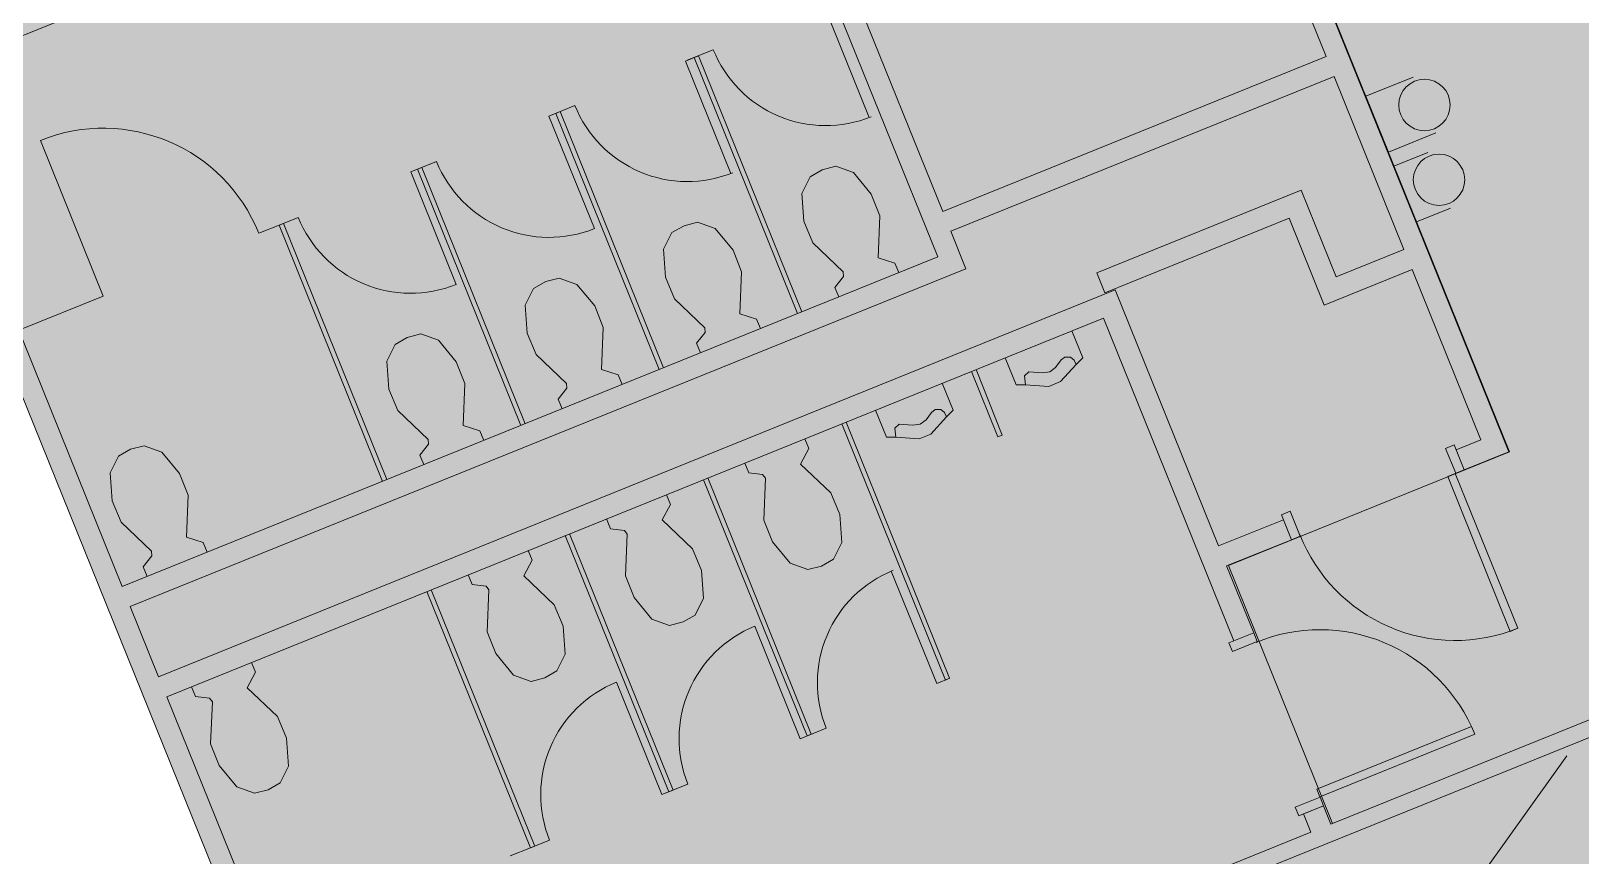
# Model space of a CAD drawing. Header units: inches. Extents: x 2358 to 5360, y 33 to 2545.
# Drawn here: x 4088.3 to 4420.8, y 844.9 to 1021.7 of the extents above; entities that cross this region are included whole.
import ezdxf

# ---------------------------------------------------------------- set-up
doc = ezdxf.new("R2010")
doc.units = ezdxf.units.IN
doc.header["$MEASUREMENT"] = 0
doc.linetypes.add('Demolished', pattern=[0.1875, 0.125, -0.0625])
for name, color, linetype, lineweight in [('5th floor background_dwg', 8, 'Continuous', 9), ('A-Anno-Nicn', 7, 'Continuous', 9), ('A-DETL-GENF', 92, 'Continuous', 9), ('A-DOOR', 31, 'Demolished', 9), ('A-DOOR-FRAM', 31, 'Demolished', 20), ('A-Eqpm', 7, 'Continuous', 9), ('A-Eqpm-E', 7, 'Continuous', 9), ('A-WALL', 113, 'Demolished', 9), ('A-WALL-PATT', 111, 'Continuous', 13), ('I-WALL', 2, 'Demolished', 9)]:
    doc.layers.add(name, color=color, linetype=linetype, lineweight=lineweight)

# ---------------------------------------------------------------- blocks, each defined once
blk = doc.blocks.new('5th floor background_dwg-4842287-FIRST FLOOR DEMOLITION')
at = {"layer": 'A-Anno-Nicn', "flags": 128}
blk.add_lwpolyline([(4242.86, 1085.57), (4265.22, 1030.23), (4351.45, 1065.07), (4405.41, 931.5), (4345.15, 907.15), (4367.49, 851.85)], dxfattribs=at)
at = {"layer": 'A-Eqpm'}
blk.add_line((4417.71, 866.36), (4362.56, 789.3), dxfattribs=at)
at = {"layer": 'A-Eqpm-E'}
for p, q in [((4074.67, 1015.99), (4236.02, 1081.17)), ((4229.07, 1015.49), (4234.64, 1017.74)), ((4311.57, 957.49), (4313.92, 951.69)), ((4283.76, 946.25), (4286.1, 940.45))]:
    blk.add_line(p, q, dxfattribs=at)
at = {"layer": 'A-Eqpm-E', "flags": 128}
for points in [[(4260.63, 1028.24), (4258.34, 1027.31), (4268.07, 1003.19)], [(4231.45, 1016.44), (4228.67, 1015.31), (4238.4, 991.21)], [(4253.61, 961.55), (4231.45, 1016.44), (4230.52, 1016.06), (4252.68, 961.17)], [(4389.6, 999.9), (4379.44, 995.79), (4374.6, 1007.77), (4384.76, 1011.88)], [(4204.97, 1005.75), (4199.4, 1003.5), (4209.14, 979.39)], [(4223.94, 949.56), (4201.78, 1004.46), (4200.85, 1004.08), (4223.01, 949.18)], [(4090.31, 998.29), (4103.78, 964.9), (4085.67, 957.59)], [(4392.77, 983.75), (4385.49, 980.81), (4380.65, 992.79), (4387.93, 995.73)], [(4175.29, 993.77), (4169.73, 991.53), (4179.46, 967.42)], [(4194.27, 937.57), (4172.1, 992.48), (4171.17, 992.11), (4193.34, 937.2)], [(4274.42, 969.95), (4273.59, 971.99), (4269.98, 973.14), (4270.36, 982.13), (4268.54, 986.78), (4264.7, 991.4), (4260.94, 992.74), (4258.03, 991.99), (4255.42, 990.52), (4253.64, 986.93)], [(4253.64, 986.93), (4254.08, 980.95), (4256, 976.33), (4262.52, 970.13), (4262.6, 969.13), (4260.71, 966.79), (4261.54, 964.75)], [(4137.17, 978.38), (4141.5, 980.13), (4145.62, 981.8)], [(4164.6, 925.58), (4142.43, 980.5), (4141.5, 980.13), (4163.67, 925.21)], [(4244.75, 957.97), (4243.92, 960), (4240.31, 961.15), (4240.69, 970.14), (4238.87, 974.8), (4235.03, 979.41), (4231.27, 980.75), (4228.36, 980), (4225.75, 978.53), (4223.97, 974.95)], [(4223.97, 974.95), (4224.41, 968.96), (4226.33, 964.34), (4232.85, 958.14), (4232.93, 957.14), (4231.04, 954.81), (4231.87, 952.76)], [(4215.08, 945.98), (4214.25, 948.03), (4210.63, 949.17), (4211.02, 958.16), (4209.2, 962.82), (4205.36, 967.43), (4201.59, 968.78), (4198.69, 968.03), (4196.08, 966.55), (4194.3, 962.97)], [(4194.3, 962.97), (4194.74, 956.98), (4196.66, 952.37), (4203.18, 946.16), (4203.25, 945.17), (4201.37, 942.83), (4202.2, 940.78)], [(4185.41, 933.99), (4184.58, 936.05), (4180.96, 937.19), (4181.34, 946.18), (4179.52, 950.84), (4175.69, 955.45), (4171.92, 956.8), (4169.01, 956.05), (4166.4, 954.57), (4164.63, 950.99)], [(4164.63, 950.99), (4165.07, 945), (4166.99, 940.39), (4173.5, 934.18), (4173.58, 933.18), (4171.7, 930.85), (4172.53, 928.79)], [(4313.92, 951.69), (4312.49, 950.29), (4312.04, 951.19), (4311.28, 951.83), (4310.04, 951.83), (4309.23, 951.24), (4308.08, 949.6), (4306.81, 948.7), (4305.27, 948.46), (4302.31, 948.71), (4301.42, 947.85), (4301.62, 945.9), (4299.62, 945.92), (4297.28, 951.71)], [(4291, 949.17), (4296.63, 935.14), (4295.67, 934.74), (4290.03, 948.78)], [(4312.49, 950.29), (4309.13, 946.58), (4306.61, 945.56), (4301.62, 945.9)], [(4263.15, 937.92), (4285.34, 882.99), (4284.42, 882.61), (4262.22, 937.55)], [(4286.1, 940.45), (4284.67, 939.05), (4284.23, 939.95), (4283.46, 940.6), (4282.22, 940.6), (4281.42, 940), (4280.27, 938.37), (4279, 937.46), (4277.45, 937.23), (4274.5, 937.47), (4273.6, 936.61), (4273.81, 934.66), (4271.8, 934.67), (4269.46, 940.47)], [(4284.67, 939.05), (4281.31, 935.35), (4278.79, 934.33), (4273.81, 934.66)], [(4254.29, 934.34), (4255.13, 932.26), (4253.32, 928.92), (4259.84, 922.72), (4261.77, 918.1), (4262.21, 912.12), (4260.43, 908.53), (4257.82, 907.06), (4254.92, 906.31), (4251.15, 907.65)], [(4126.06, 910.02), (4125.23, 912.09), (4121.61, 913.24), (4122, 922.23), (4120.17, 926.89), (4116.34, 931.49), (4112.57, 932.84), (4109.66, 932.1), (4107.05, 930.62), (4105.28, 927.03)], [(4251.15, 907.65), (4247.31, 912.26), (4245.49, 916.92), (4245.87, 925.91), (4245.23, 926.68), (4242.25, 927.05), (4241.41, 929.14)], [(4105.28, 927.03), (4105.72, 921.05), (4107.64, 916.43), (4114.16, 910.22), (4114.23, 909.23), (4112.35, 906.89), (4113.19, 904.81)], [(4233.48, 925.93), (4255.67, 871), (4254.75, 870.62), (4232.55, 925.56)], [(4224.62, 922.35), (4225.46, 920.27), (4223.65, 916.93), (4230.17, 910.73), (4232.1, 906.12), (4232.54, 900.13), (4230.76, 896.55), (4228.15, 895.07), (4225.25, 894.32), (4221.48, 895.66)], [(4221.48, 895.66), (4217.64, 900.28), (4215.82, 904.93), (4216.2, 913.92), (4215.56, 914.69), (4212.58, 915.06), (4211.74, 917.15)], [(4203.81, 913.95), (4226, 859.01), (4225.08, 858.64), (4202.88, 913.57)], [(4194.95, 910.37), (4195.79, 908.28), (4193.98, 904.95), (4200.5, 898.74), (4202.43, 894.13), (4202.87, 888.14), (4201.09, 884.56), (4198.48, 883.08), (4195.58, 882.33), (4191.81, 883.67)], [(4191.81, 883.67), (4187.97, 888.29), (4186.15, 892.94), (4186.53, 901.93), (4185.89, 902.71), (4182.91, 903.08), (4182.07, 905.16)], [(4272.82, 905.97), (4282.56, 881.86), (4285.35, 882.99)], [(4174.14, 901.96), (4196.33, 847.02), (4195.41, 846.65), (4173.21, 901.58)], [(4243.56, 894.15), (4253.3, 870.04), (4258.87, 872.29)], [(4135.61, 886.39), (4136.45, 884.3), (4134.64, 880.97), (4141.16, 874.77), (4143.09, 870.15), (4143.53, 864.17), (4141.75, 860.58), (4139.14, 859.1), (4136.24, 858.35), (4132.47, 859.7)], [(4132.47, 859.7), (4128.63, 864.31), (4126.81, 868.96), (4127.19, 877.96), (4126.55, 878.73), (4123.57, 879.1), (4122.73, 881.19)], [(4213.89, 882.16), (4223.63, 858.05), (4229.2, 860.3)], [(4199.53, 848.31), (4195.41, 846.65), (4191.07, 844.9)]]:
    blk.add_lwpolyline(points, dxfattribs=at)
at = {"layer": 'A-Eqpm-E'}
for centre in [(4387.18, 1005.89), (4390.31, 989.85)]:
    blk.add_circle(centre, 5.51, dxfattribs=at)
for centre, radius, start, end in [((4258.75, 1027.47), 26, 201.9818, 291.9826), ((4229.08, 1015.48), 26, 201.9818, 291.9826), ((4103.78, 964.91), 36, 21.9825, 111.9825), ((4199.4, 1003.5), 26, 201.9818, 291.9826), ((4169.73, 991.53), 26, 201.9818, 291.9826), ((4282.97, 882.03), 26, 112.0004, 202.0012), ((4253.3, 870.04), 26, 112.0004, 202.0012), ((4223.63, 858.05), 26, 112.0004, 202.0012)]:
    blk.add_arc(centre, radius, start, end, dxfattribs=at)
blk = doc.blocks.new('Single Flush - OTJ_SOLIDFLUSH_ALUM-V1-FIRST FLOOR DEMOLITION')
at = {"layer": 'A-DOOR', "color": 8, "linetype": 'Continuous', "lineweight": 20}
for p, q in [((16.15625, 38.125), (16.15625, 2.3125)), ((17.90625, 38.125), (16.15625, 38.125)), ((17.90625, 2.3125), (17.90625, 38.125)), ((16.15625, 2.3125), (17.90625, 2.3125))]:
    blk.add_line(p, q, dxfattribs=at)
at = {"layer": 'A-DOOR', "linetype": 'Continuous'}
blk.add_arc((17.90625, 2.3125), 35.8125, 90, 180.5, dxfattribs=at)
at = {"layer": 'A-DOOR-FRAM', "color": 8, "linetype": 'Continuous'}
for p, q in [((-20, -3.4375), (-20, 2.3125)), ((-20, 2.3125), (-18, 2.3125)), ((-18, -3.4375), (-18, 2.3125)), ((18.000004, -3.4375), (18.000004, 2.3125)), ((18.000004, 2.3125), (20.000004, 2.3125)), ((20.000004, -3.4375), (20.000004, 2.3125)), ((-20, -3.4375), (-18, -3.4375)), ((18.000004, -3.4375), (20.000004, -3.4375))]:
    blk.add_line(p, q, dxfattribs=at)
blk = doc.blocks.new('Single Flush - OTJ_SOLIDFLUSH_ALUM-4857627-FIRST FLOOR DEMOLITION')
at = {"layer": 'A-DOOR', "color": 8, "linetype": 'Continuous', "lineweight": 20}
for p, q in [((16.15625, -2.3125), (17.90625, -2.3125)), ((16.15625, -38.125), (16.15625, -2.3125)), ((17.90625, -2.3125), (17.90625, -38.125)), ((17.90625, -38.125), (16.15625, -38.125))]:
    blk.add_line(p, q, dxfattribs=at)
at = {"layer": 'A-DOOR', "linetype": 'Continuous'}
blk.add_arc((17.90625, -2.3125), 35.8125, 179.5, 270, dxfattribs=at)
at = {"layer": 'A-DOOR-FRAM', "color": 8, "linetype": 'Continuous'}
for p, q in [((-20, 3.4375), (-20, -2.3125)), ((-20, 3.4375), (-18, 3.4375)), ((-18, 3.4375), (-18, -2.3125)), ((18.000004, 3.4375), (18.000004, -2.3125)), ((18.000004, 3.4375), (20.000004, 3.4375)), ((20.000004, 3.4375), (20.000004, -2.3125)), ((-20, -2.3125), (-18, -2.3125)), ((18.000004, -2.3125), (20.000004, -2.3125))]:
    blk.add_line(p, q, dxfattribs=at)

msp = doc.modelspace()

# ---------------------------------------------------------------- hatches: boundary and pattern name
at = {"layer": 'A-DETL-GENF'}
h = msp.add_hatch(color=254, dxfattribs=at)
h.paths.add_polyline_path([(4304.08, 651.35), (4539.08, 746.29), (4539.01, 746.46), (4304.01, 651.52)], flags=0)
h.paths.add_polyline_path([(4305.52, 657.12), (4342.22, 671.95), (4304.36, 765.67), (4493.85, 842.23), (4449.87, 951.08), (4440.93, 947.47), (4465.14, 887.53), (4338.11, 836.21), (4349.31, 808.48), (4192.94, 745.31), (4181.64, 773.28), (4163.15, 765.81), (4178.44, 727.97), (4203.28, 738), (4207.85, 726.68), (4267.67, 750.81), (4305.52, 657.12)], flags=0)
h.paths.add_polyline_path([(4346.51, 673.68), (4531.71, 748.5), (4530.8, 750.76), (4536.36, 753.01), (4521.38, 790.1), (4515.82, 787.85), (4495.58, 837.94), (4310.38, 763.11), (4346.51, 673.68)], flags=0)
h.paths.add_polyline_path([(4178.73, 714.91), (4204.61, 725.37), (4201.34, 733.45), (4175.47, 722.99), (4177.84, 717.12)], flags=0)
h.paths.add_polyline_path([(4194.87, 749.86), (4344.75, 810.42), (4333.55, 838.14), (4362.85, 849.98), (4361.26, 853.92), (4365.55, 855.65), (4367.14, 851.71), (4460.59, 889.47), (4436.37, 949.4), (4454.12, 956.57), (4328.27, 1268.07), (4235.03, 1230.4), (4236.69, 1226.27), (4328.79, 1263.47), (4402.67, 1080.56), (4386.8, 1074.15), (4362.63, 1133.97), (4242.51, 1085.43), (4243.52, 1082.94), (4239.23, 1081.21), (4229.48, 1105.34), (4065.36, 1039.04), (4075.3, 1014.42), (4064.47, 1010.05), (4107.86, 902.66), (4282.81, 973.35), (4254.21, 1044.12), (4258.5, 1045.85), (4283.86, 983.09), (4366.07, 1016.31), (4348.89, 1058.83), (4344.54, 1057.08), (4342.81, 1061.36), (4351.44, 1064.85), (4405.3, 931.55), (4395.74, 927.69), (4394.01, 931.98), (4399.28, 934.11), (4384.53, 970.61), (4365.7, 963), (4358.17, 981.63), (4318.61, 965.65), (4316.88, 969.94), (4360.73, 987.65), (4368.25, 969.02), (4382.8, 974.9), (4367.8, 1012.02), (4285.59, 978.81), (4288.83, 970.79), (4109.59, 898.37), (4115.67, 883.33), (4320.87, 966.23), (4343.03, 911.38), (4356.92, 916.99), (4358.65, 912.7), (4344.76, 907.09), (4350.56, 892.74), (4346.28, 891.01), (4318.32, 960.21), (4117.41, 879.04), (4161.84, 769.06), (4183.57, 777.84), (4194.52, 750.75)], flags=0)
h.paths.add_polyline_path([(4062.74, 1014.34), (4069.28, 1016.98), (4059.34, 1041.59), (4227.75, 1109.63), (4225.79, 1114.48), (4050.84, 1043.8), (4061.67, 1016.98)], flags=0)
h.paths.add_polyline_path([(4267.02, 1025.76), (4265.29, 1030.04), (4305.72, 1046.38), (4307.46, 1042.09), (4267.65, 1026.01)], flags=0)
h.paths.add_polyline_path([(4049.11, 1048.09), (4144.95, 1086.81), (4109.45, 1174.71), (4082.84, 1163.96), (4081.11, 1168.22), (4044.03, 1153.24), (4045.75, 1148.99), (4013.59, 1136), (4029.99, 1095.4)], flags=0)
h.paths.add_polyline_path([(4389.36, 1080.17), (4396.65, 1083.12), (4359.12, 1176.02), (4337.46, 1167.27), (4350.83, 1134.18), (4365.19, 1139.99), (4389.2, 1080.56)], flags=0)
h.paths.add_polyline_path([(4149.24, 1088.54), (4245.09, 1127.27), (4209.58, 1215.15), (4179.27, 1202.91), (4177.53, 1207.18), (4138.59, 1191.44), (4140.31, 1187.18), (4113.74, 1176.45), (4149.17, 1088.74)], flags=0)
h.paths.add_polyline_path([(4240.78, 1089.72), (4346.54, 1132.45), (4331.44, 1169.83), (4357.39, 1180.31), (4326.24, 1257.45), (4233.79, 1220.11), (4232.12, 1224.25), (4213.87, 1216.89), (4251.11, 1124.71), (4230.08, 1116.21), (4239.23, 1093.56)], flags=0)
h.paths.add_polyline_path([(3951.34, 1277.22), (4025.07, 1307.01), (4023.33, 1311.29), (4049.93, 1322.03), (4010.72, 1419.1), (3915.5, 1380.63), (3954.7, 1283.58), (3984.38, 1295.56), (3986.11, 1291.27), (3951.34, 1277.23)], flags=0)
h.paths.add_polyline_path([(4054.22, 1323.77), (4080.81, 1334.51), (4082.54, 1330.22), (4121.49, 1345.95), (4119.76, 1350.24), (4146.34, 1360.98), (4107.13, 1458.05), (4015.01, 1420.83), (4053.94, 1324.46)], flags=0)
h.paths.add_polyline_path([(4150.63, 1362.71), (4153.77, 1363.98), (4114.55, 1461.05), (4111.42, 1459.78), (4150.12, 1363.98)], flags=0)
h.paths.add_polyline_path([(4158.05, 1365.71), (4182.8, 1375.7), (4184.53, 1371.42), (4223.47, 1387.15), (4221.74, 1391.44), (4263.24, 1408.21), (4224.02, 1505.28), (4118.83, 1462.78), (4155.75, 1371.41)], flags=0)
h.paths.add_polyline_path([(3914.19, 1383.87), (4101.93, 1459.73), (4099.79, 1465.02), (3912.04, 1389.19)], flags=0)
h.paths.add_polyline_path([(3909.98, 1394.29), (4097.73, 1470.12), (4061.96, 1558.71), (3874.21, 1482.85), (3874.74, 1481.54), (3869.65, 1479.48), (3884.63, 1442.4), (3889.72, 1444.45), (3907.42, 1400.62)], flags=0)
h.paths.add_polyline_path([(4107.03, 1461.79), (4126.04, 1469.47), (4086.05, 1568.44), (4067.06, 1560.77), (4106.63, 1462.78)], flags=0)
h.paths.add_polyline_path([(4131.14, 1471.53), (4222.71, 1508.52), (4168.86, 1641.81), (4119.25, 1621.76), (4117.19, 1626.86), (4166.8, 1646.91), (4110.61, 1785.98), (3826.67, 1671.26), (3865.85, 1574.28), (3841.29, 1564.36), (3856.7, 1526.2), (3851.61, 1524.14), (3866.59, 1487.05), (3871.68, 1489.11), (3872.15, 1487.95), (4083.99, 1573.54), (4070.13, 1607.85), (4080.1, 1611.88), (4082.16, 1606.78), (4077.29, 1604.81), (4130.36, 1473.47)], flags=0)
h.paths.add_polyline_path([(3839.23, 1569.46), (3858.69, 1577.32), (3821.57, 1669.2), (3802.11, 1661.34), (3836.05, 1577.32)], flags=0)
h.paths.add_polyline_path([(2918.75, 1883.63), (3220.39, 1883.63), (3220.39, 1883.81), (2810.89, 1883.81), (2810.89, 1883.63), (2914.12, 1883.63)], flags=0)
h.paths.add_polyline_path([(2828.46, 1887.31), (2860.81, 1887.31), (2860.81, 1914.61), (2837.5, 1914.61), (2837.5, 1944.81), (2814.39, 1944.81), (2814.39, 1887.31)], flags=0)
h.paths.add_polyline_path([(2914.12, 1888.44), (2914.12, 1938.81), (2865.44, 1938.81), (2865.44, 1888.44), (2881.77, 1888.44)], flags=0)
h.paths.add_polyline_path([(2948.44, 1888.44), (3215.76, 1888.44), (3215.76, 1958.31), (3189.31, 1958.31), (3189.31, 2044.63), (2999.12, 2044.63), (2999.12, 2049.63), (2959.12, 2049.63), (2959.12, 2044.63), (2948.44, 2044.63), (2948.44, 1924.26)], flags=0)
h.paths.add_polyline_path([(2918.75, 1888.44), (2943.81, 1888.44), (2943.81, 1944.81), (2865.44, 1944.81), (2865.44, 1943.44), (2918.75, 1943.44), (2918.75, 1928.7)], flags=0)
h.paths.add_polyline_path([(2842.13, 1919.23), (2860.81, 1919.23), (2860.81, 1944.81), (2842.13, 1944.81), (2842.13, 1938.81)], flags=0)
h.paths.add_polyline_path([(2814.39, 1949.44), (2943.81, 1949.44), (2943.81, 2044.63), (2943.12, 2044.63), (2943.12, 2049.63), (2903.12, 2049.63), (2903.12, 2044.63), (2772.94, 2044.63), (2772.94, 1949.44), (2810.89, 1949.44)], flags=0)
h.paths.add_polyline_path([(2768.31, 1949.44), (2768.31, 2044.63), (2744.44, 2044.63), (2744.44, 1949.44), (2766.64, 1949.44)], flags=0)
h.paths.add_polyline_path([(3215.76, 1962.94), (3227.31, 1962.94), (3227.31, 2044.63), (3193.94, 2044.63), (3193.94, 1962.94)], flags=0)
at = {"layer": 'A-WALL-PATT', "lineweight": 9}
for points in [[(4175.47, 722.99), (4179.75, 724.72), (4010.36, 1143.98), (4006.07, 1142.25), (4166.95, 744.07)], [(4399.28, 934.11), (4403.57, 935.84), (4351.44, 1064.85), (4347.16, 1063.12), (4398.58, 935.84)], [(4285.59, 978.81), (4367.8, 1012.02), (4366.07, 1016.31), (4283.86, 983.09)], [(4363.97, 967.29), (4368.25, 969.02), (4360.73, 987.65), (4356.44, 985.92), (4363.27, 969.02)], [(4318.61, 965.65), (4358.17, 981.63), (4356.44, 985.92), (4316.88, 969.94), (4318.38, 966.23)], [(4109.59, 898.37), (4288.83, 970.79), (4287.1, 975.08), (4107.86, 902.66)], [(4365.7, 963), (4384.53, 970.61), (4382.8, 974.9), (4363.97, 967.29)], [(4117.41, 879.04), (4322.6, 961.94), (4320.87, 966.23), (4115.67, 883.33)], [(4334.86, 834.89), (4461.9, 886.22), (4460.59, 889.47), (4333.55, 838.14), (4334.33, 836.21)]]:
    msp.add_hatch(color=7, dxfattribs=at).paths.add_polyline_path(points, flags=0)
h = msp.add_hatch(color=7, dxfattribs=at)
h.paths.add_polyline_path([(4282.81, 973.35), (4287.1, 975.08), (4258.5, 1045.85), (4254.21, 1044.12)], flags=0)
h.paths.add_polyline_path([(4239.23, 1081.21), (4243.52, 1082.94), (4230.08, 1116.21), (4225.79, 1114.48), (4236.27, 1088.54)], flags=0)
h = msp.add_hatch(color=7, dxfattribs=at)
h.paths.add_polyline_path([(4362.85, 849.98), (4367.14, 851.71), (4365.55, 855.65), (4361.26, 853.92), (4362.79, 850.13)], flags=0)
h.paths.add_polyline_path([(4346.28, 891.01), (4350.56, 892.74), (4322.6, 961.94), (4318.32, 960.21), (4338.11, 911.23)], flags=0)
h = msp.add_hatch(color=7, dxfattribs=at)
h.paths.add_polyline_path([(4344.76, 907.09), (4358.65, 912.7), (4356.92, 916.99), (4343.03, 911.38)], flags=0)
h.paths.add_polyline_path([(4395.74, 927.69), (4405.3, 931.55), (4403.57, 935.84), (4394.01, 931.98)], flags=0)

# ---------------------------------------------------------------- linework, layer by layer
at = {"layer": 'A-WALL', "color": 8, "linetype": 'Continuous', "lineweight": 20}
for p, q in [((4006.07, 1142.25), (4129.08, 837.8)), ((4405.3, 931.55), (4351.44, 1064.85)), ((4348.89, 1058.83), (4366.07, 1016.31)), ((4254.21, 1044.12), (4282.81, 973.35)), ((4283.86, 983.09), (4258.5, 1045.85)), ((4366.07, 1016.31), (4283.86, 983.09)), ((4285.59, 978.81), (4367.8, 1012.02)), ((4367.8, 1012.02), (4382.8, 974.9)), ((4107.86, 902.66), (4064.47, 1010.05)), ((4360.73, 987.65), (4316.88, 969.94)), ((4368.25, 969.02), (4360.73, 987.65)), ((4318.61, 965.65), (4358.17, 981.63)), ((4358.17, 981.63), (4365.7, 963)), ((4288.83, 970.79), (4285.59, 978.81)), ((4382.8, 974.9), (4368.25, 969.02)), ((4282.81, 973.35), (4107.86, 902.66)), ((4109.59, 898.37), (4288.83, 970.79)), ((4316.88, 969.94), (4318.61, 965.65)), ((4365.7, 963), (4384.53, 970.61)), ((4384.53, 970.61), (4399.28, 934.11)), ((4320.87, 966.23), (4115.67, 883.33)), ((4343.03, 911.38), (4320.87, 966.23)), ((4117.41, 879.04), (4318.32, 960.21)), ((4318.32, 960.21), (4346.28, 891.01)), ((4399.28, 934.11), (4394.01, 931.98)), ((4394.01, 931.98), (4395.74, 927.69)), ((4395.74, 927.69), (4405.3, 931.55)), ((4356.92, 916.99), (4343.03, 911.38)), ((4358.65, 912.7), (4356.92, 916.99)), ((4344.76, 907.09), (4358.65, 912.7)), ((4350.56, 892.74), (4344.76, 907.09)), ((4115.67, 883.33), (4109.59, 898.37)), ((4346.28, 891.01), (4350.56, 892.74)), ((4161.84, 769.06), (4117.41, 879.04)), ((4365.55, 855.65), (4361.26, 853.92)), ((4367.14, 851.71), (4365.55, 855.65)), ((4361.26, 853.92), (4362.85, 849.98))]:
    msp.add_line(p, q, dxfattribs=at)
at = {"layer": 'I-WALL', "color": 8, "linetype": 'Continuous', "lineweight": 20}
for p, q in [((4460.59, 889.47), (4367.14, 851.71)), ((4338.11, 836.21), (4465.14, 887.53)), ((4362.85, 849.98), (4333.55, 838.14))]:
    msp.add_line(p, q, dxfattribs=at)

# ---------------------------------------------------------------- block references
at = {"layer": '5th floor background_dwg', "color": 7}
msp.add_blockref('5th floor background_dwg-4842287-FIRST FLOOR DEMOLITION', (0, 0), dxfattribs=at)
at = {"layer": 'A-DOOR', "linetype": 'Continuous', "lineweight": 13}
for name, p, rotation in [('Single Flush - OTJ_SOLIDFLUSH_ALUM-4857627-FIRST FLOOR DEMOLITION', (4376.33, 922.34), 21.99999999999988), ('Single Flush - OTJ_SOLIDFLUSH_ALUM-V1-FIRST FLOOR DEMOLITION', (4355.91, 873.33), 291.9999999999998)]:
    msp.add_blockref(name, p, dxfattribs=dict(at, rotation=rotation))

doc.saveas('drawing.dxf')
